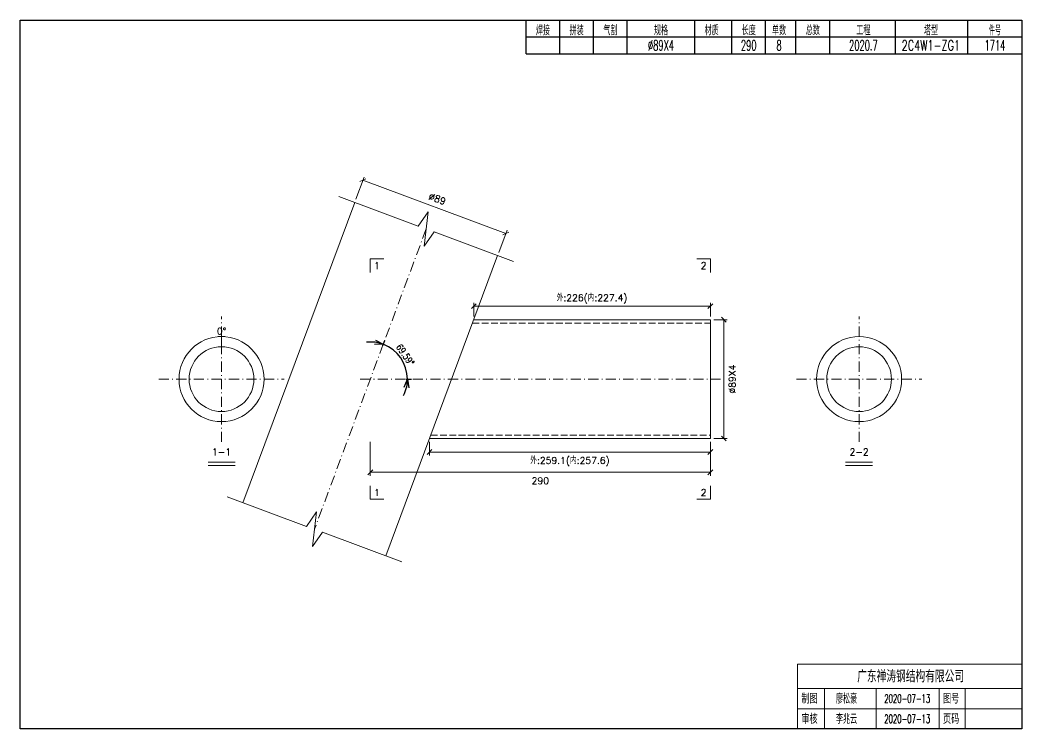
# Model space of a CAD drawing. Extents: x 154981 to 165753, y -86801 to -82885.
# Drawn here: x 158926.1 to 159223.1, y -83946.7 to -83736.7 of the extents above; entities that cross this region are included whole.
import ezdxf
from ezdxf.enums import TextEntityAlignment as Align

# ---------------------------------------------------------------- set-up
doc = ezdxf.new("R2010")
doc.units = 0
doc.header["$MEASUREMENT"] = 0
doc.linetypes.add('一点画线', pattern=[5.2, 3, -1, 0.2, -1])
doc.linetypes.add('虚线', pattern=[2.75, 2, -0.75])
doc.layers.get('0').update_dxf_attribs({"linetype": 'CONTINUOUS', "lineweight": 25})
doc.layers.get('Defpoints').update_dxf_attribs({"linetype": 'CONTINUOUS'})
doc.layers.add('4', color=7, linetype='CONTINUOUS', lineweight=25)
doc.layers.add('5', color=7, linetype='CONTINUOUS', lineweight=25)
doc.styles.add('DimFont', font='simplex.shx', dxfattribs={"width": 0.8, "bigfont": 'gbhzfs.shx'})
doc.styles.get("Standard").update_dxf_attribs({"font": 'simplex.shx', "width": 0.7, "height": 3, "bigfont": 'gbhzfs.shx'})
doc.dimstyles.new('DHDxfDimStyleOpen30', dxfattribs={"dimtxt": 2.5, "dimasz": 2.5, "dimexe": 1.25, "dimexo": 0.625, "dimtad": 2, "dimtxsty": 'DimFont', "dimblk": 'OPEN30', "dimblk1": 'OPEN30', "dimblk2": 'OPEN30', "dimcen": 2.5, "dimadec": 0, "dimazin": 0, "dimtfac": 1, "dimtmove": 0, "dimatfit": 3, "dimfxl": 0, "dimarcsym": 0})

# ---------------------------------------------------------------- blocks, each defined once
blk = doc.blocks.new('_OPEN30')
at = {"color": 0, "linetype": 'ByBlock', "lineweight": -2}
for p, q in [((-1, 0.27), (0, 0)), ((0, 0), (-1, -0.27)), ((0, 0), (-1, 0))]:
    blk.add_line(p, q, dxfattribs=at)
blk = doc.blocks.new('*D8')
at = {"layer": '5', "color": 136, "linetype": 'Continuous', "lineweight": -2}
for p, q in [((159033.65, -83833.08), (159034.21, -83831.56)), ((159040.57, -83843.04), (159042.19, -83843.04))]:
    blk.add_line(p, q, dxfattribs=at)
for start, end in [(82.637, 95.6869), (360, 69.587), (333.9001, 346.95)]:
    blk.add_arc((159029.94, -83843.04), 11, start, end, dxfattribs=at)
at = {"layer": 'Defpoints', "color": 0, "linetype": 'Continuous'}
for p in [(159033.43, -83833.66), (159040.05, -83838.7), (159029.94, -83843.04), (159039.94, -83843.04)]:
    blk.add_point(p, dxfattribs=at)
at = {"layer": '5', "color": 136, "linetype": 'Continuous', "lineweight": -2, "xscale": 2.5, "yscale": 2.5, "zscale": 2.5}
for p, rotation in [((159033.78, -83832.73), 346.111978844029), ((159040.94, -83843.04), 83.47502115584682)]:
    blk.add_blockref('_OPEN30', p, dxfattribs=dict(at, rotation=rotation))
at = {"layer": '5', "color": 136, "linetype": 'Continuous', "lineweight": 13, "insert": (159040.31, -83835.83), "char_height": 2, "attachment_point": 5, "rotation": 304.7935, "style": 'DimFont'}
blk.add_mtext('69.59%%d', dxfattribs=at)
blk = doc.blocks.new('CTDHK')
at = {"color": 0, "linetype": 'Continuous'}
for p, q in [((0, 210), (297, 210)), ((0, 0), (0, 210)), ((297, 210), (297, 0)), ((297, 0), (0, 0))]:
    blk.add_line(p, q, dxfattribs=at)

msp = doc.modelspace()

# ---------------------------------------------------------------- linework, layer by layer
at = {"layer": '4', "color": 1, "linetype": 'Continuous', "lineweight": 25}
for p, q in [((159076.11666, -83746.66733), (159076.11666, -83736.66733)), ((159086.11666, -83746.66733), (159086.11666, -83736.66733)), ((159096.11666, -83746.66733), (159096.11666, -83736.66733)), ((159106.11666, -83746.66733), (159106.11666, -83736.66733)), ((159126.11666, -83746.66733), (159126.11666, -83736.66733)), ((159137.11666, -83746.66733), (159137.11666, -83736.66733)), ((159147.11666, -83746.66733), (159147.11666, -83736.66733)), ((159156.11666, -83746.66733), (159156.11666, -83736.66733)), ((159166.11666, -83746.66733), (159166.11666, -83736.66733)), ((159185.61666, -83746.66733), (159185.61666, -83736.66733)), ((159207.11666, -83746.66733), (159207.11666, -83736.66733)), ((159076.11666, -83741.66733), (159223.11666, -83741.66733)), ((159076.11666, -83746.66733), (159223.11666, -83746.66733))]:
    msp.add_line(p, q, dxfattribs=at)
at = {"layer": '4', "color": 1, "linetype": 'Continuous', "lineweight": 18}
for p, q in [((159156.61666, -83927.46733), (159223.11666, -83927.46733)), ((159156.61666, -83946.66733), (159156.61666, -83927.46733)), ((159156.61666, -83934.66733), (159223.11666, -83934.66733)), ((159164.61666, -83946.66733), (159164.61666, -83934.66733)), ((159179.91666, -83946.66733), (159179.91666, -83934.66733)), ((159198.61666, -83946.66733), (159198.61666, -83934.66733)), ((159206.31666, -83946.66733), (159206.31666, -83934.66733)), ((159156.61666, -83940.66733), (159223.11666, -83940.66733))]:
    msp.add_line(p, q, dxfattribs=at)
msp.add_lwpolyline([(158926.11666, -83736.66733), (158926.11666, -83946.66733), (159223.11666, -83946.66733), (159223.11666, -83736.66733)], close=True, dxfattribs=at)
at = {"layer": '5', "color": 134, "linetype": 'Continuous', "lineweight": 13}
for p, q in [((159028.1058, -83783.17423), (159025.6643, -83789.73465)), ((159026.84768, -83784.52751), (159028.66634, -83783.69536)), ((159027.75701, -83784.11143), (159070.11858, -83799.8765)), ((159070.46737, -83798.9393), (159068.02587, -83805.49972)), ((159069.20925, -83800.29258), (159071.02791, -83799.46043)), ((159029.94191, -83807.43692), (159029.94191, -83811.43692)), ((159033.94191, -83807.43692), (159029.94191, -83807.43692)), ((159126.74191, -83807.43692), (159130.74191, -83807.43692)), ((159130.74191, -83807.43692), (159130.74191, -83811.43692)), ((159059.89904, -83822.14403), (159061.31325, -83820.72981)), ((159060.60615, -83820.43692), (159060.60615, -83824.43692)), ((159060.60615, -83821.43692), (159130.74191, -83821.43692)), ((159130.0348, -83822.14403), (159131.44902, -83820.72981)), ((159130.74191, -83820.43692), (159130.74191, -83824.43692)), ((159134.0348, -83824.72981), (159135.44902, -83826.14403)), ((159135.74191, -83825.43692), (159131.74191, -83825.43692)), ((159134.74191, -83825.43692), (159134.74191, -83860.63692)), ((159135.74191, -83860.63692), (159131.74191, -83860.63692)), ((159134.0348, -83859.92981), (159135.44902, -83861.34403)), ((159029.94191, -83871.63692), (159029.94191, -83861.63692)), ((159047.50629, -83865.63692), (159047.50629, -83861.63692)), ((159130.74191, -83871.63692), (159130.74191, -83861.63692)), ((159130.74191, -83865.63692), (159130.74191, -83861.63692)), ((159048.2134, -83863.92981), (159046.79918, -83865.34403)), ((159047.50629, -83864.63692), (159130.74191, -83864.63692)), ((159131.44902, -83863.92981), (159130.0348, -83865.34403)), ((158981.84191, -83867.63692), (158989.84191, -83867.63692)), ((158981.84191, -83868.63692), (158989.84191, -83868.63692)), ((159170.84191, -83867.63692), (159178.84191, -83867.63692)), ((159170.84191, -83868.63692), (159178.84191, -83868.63692)), ((159030.64902, -83869.92981), (159029.2348, -83871.34403)), ((159029.94191, -83870.63692), (159130.74191, -83870.63692)), ((159131.44902, -83869.92981), (159130.0348, -83871.34403)), ((159029.94191, -83878.63692), (159029.94191, -83874.63692)), ((159130.74191, -83878.63692), (159130.74191, -83874.63692)), ((159033.94191, -83878.63692), (159029.94191, -83878.63692)), ((159126.74191, -83878.63692), (159130.74191, -83878.63692))]:
    msp.add_line(p, q, dxfattribs=at)
at = {"layer": '5', "color": 7, "linetype": 'Continuous', "lineweight": 13}
for p, q in [((159020.62951, -83788.92793), (159044.1533, -83797.68243)), ((159025.31552, -83790.67185), (158992.20673, -83879.63692)), ((159044.1533, -83797.68243), (159047.06872, -83793.43239)), ((159047.06872, -83793.43239), (159045.92388, -83803.67638)), ((159045.92388, -83803.67638), (159048.83931, -83799.42635)), ((159048.83931, -83799.42635), (159072.3631, -83808.18085)), ((159067.67709, -83806.43692), (159034.5683, -83895.40199)), ((159060.60615, -83825.43692), (159130.74191, -83825.43692)), ((159130.74191, -83825.43692), (159130.74191, -83860.63692)), ((159047.50629, -83860.63692), (159130.74191, -83860.63692)), ((158987.52071, -83877.893), (159011.04451, -83886.64749)), ((159011.04451, -83886.64749), (159013.95993, -83882.39746)), ((159013.95993, -83882.39746), (159012.81509, -83892.64145)), ((159012.81509, -83892.64145), (159015.73052, -83888.39142)), ((159015.73052, -83888.39142), (159039.25431, -83897.14591))]:
    msp.add_line(p, q, dxfattribs=at)
at = {"layer": '5', "color": 7, "linetype": '一点画线', "lineweight": 13}
msp.add_line((159046.4963, -83798.55439), (159013.38751, -83887.51946), dxfattribs=at)
at = {"layer": '5', "color": 9, "linetype": '一点画线', "lineweight": 13}
for p, q in [((158985.84191, -83861.63692), (158985.84191, -83824.43692)), ((159174.84191, -83861.63692), (159174.84191, -83824.43692)), ((158967.24191, -83843.03692), (159004.44191, -83843.03692)), ((159156.24191, -83843.03692), (159193.44191, -83843.03692))]:
    msp.add_line(p, q, dxfattribs=at)
at = {"layer": '5', "color": 9, "linetype": '虚线', "lineweight": 13}
for p, q in [((159060.23399, -83826.43692), (159130.74191, -83826.43692)), ((159047.87845, -83859.63692), (159130.74191, -83859.63692))]:
    msp.add_line(p, q, dxfattribs=at)
at = {"layer": '5', "color": 1, "linetype": 'Continuous', "lineweight": 13}
for p, q in [((158986.84191, -83830.43692), (158984.84191, -83830.43692)), ((158985.84191, -83833.43692), (158985.84191, -83830.43692)), ((158984.84191, -83833.43692), (158986.84191, -83833.43692))]:
    msp.add_line(p, q, dxfattribs=at)
at = {"layer": '5', "color": 1, "linetype": '一点画线', "lineweight": 13}
msp.add_line((159026.94191, -83843.03692), (159133.74191, -83843.03692), dxfattribs=at)
at = {"layer": '5', "color": 7, "linetype": 'Continuous', "lineweight": 13}
for centre, radius in [((158985.84191, -83843.03692), 12.6), ((159174.84191, -83843.03692), 12.6), ((158985.84191, -83843.03692), 9.6), ((159174.84191, -83843.03692), 9.6)]:
    msp.add_circle(centre, radius, dxfattribs=at)

# ---------------------------------------------------------------- block references
at = {"color": 2, "linetype": 'Continuous'}
msp.add_blockref('CTDHK', (158926.11666, -83946.66733), dxfattribs=at)

# ---------------------------------------------------------------- texts
at = {"layer": '4', "color": 1, "linetype": 'Continuous', "lineweight": 25}
for s, width, p in [('焊接', 0.7, (159081.11666, -83739.66733)), ('拼装', 0.7, (159091.11666, -83739.66733)), ('气割', 0.7, (159101.11666, -83739.66733)), ('规格', 0.7, (159116.11666, -83739.66733)), ('材质', 0.7, (159131.11666, -83739.66733)), ('长度', 0.7, (159142.11666, -83739.66733)), ('单数', 0.7, (159151.11666, -83739.66733)), ('总数', 0.7, (159161.11666, -83739.66733)), ('工程', 0.7, (159176.11666, -83739.66733)), ('塔型', 0.7, (159196.11666, -83739.66733)), ('件号', 0.6, (159215.11666, -83739.66733)), ('%%c89X4', 0.6, (159116.11666, -83744.16733)), ('290', 0.6, (159142.11666, -83744.16733)), ('8', 0.6, (159151.11666, -83744.16733)), ('2020.7', 0.6, (159176.11666, -83744.16733)), ('2C4W1-ZG1', 0.7, (159196.11666, -83744.16733)), ('1714', 0.6, (159215.11666, -83744.16733))]:
    msp.add_text(s, height=3, dxfattribs=dict(at, width=width)).set_placement(p, align=Align.MIDDLE_CENTER)
at = {"layer": '4', "color": 1, "linetype": 'Continuous', "lineweight": 13}
msp.add_text('广东禅涛钢结构有限公司', height=3.6, dxfattribs=at).set_placement((159190.11666, -83931.06733), align=Align.MIDDLE_CENTER)
for s, height, width, p in [('制图', 3, 0.8, (159160.11666, -83937.66733)), ('廖松豪', 3, 0.7, (159171.11666, -83937.66733)), ('2020-07-13', 2.5, 0.6, (159189.11666, -83937.66733)), ('图号', 3, 0.8, (159202.11666, -83937.66733)), ('审核', 3, 0.8, (159160.11666, -83943.66733)), ('李兆云', 3, 0.7, (159171.11666, -83943.66733)), ('2020-07-13', 2.5, 0.6, (159189.11666, -83943.66733)), ('页码', 3, 0.8, (159202.11666, -83943.66733))]:
    msp.add_text(s, height=height, dxfattribs=dict(at, width=width)).set_placement(p, align=Align.MIDDLE_CENTER)
at = {"layer": '5', "color": 134, "linetype": 'Continuous', "lineweight": 13}
for s, rotation, p in [('%%c89', 340, (159049.80976, -83789.65096)), ('%%c89X4', 90, (159137.24191, -83843.03692))]:
    msp.add_text(s, height=2, rotation=rotation, dxfattribs=at).set_placement(p, align=Align.MIDDLE_CENTER)
for s, p in [('1', (159031.94191, -83809.43692)), ('2', (159128.74191, -83809.43692)), ('外:226(内:227.4)', (159095.67403, -83818.93692)), ('1-1', (158985.84191, -83864.63692)), ('2-2', (159174.84191, -83864.63692)), ('外:259.1(内:257.6)', (159089.1241, -83867.13692)), ('290', (159080.34191, -83873.13692)), ('1', (159031.94191, -83876.63692)), ('2', (159128.74191, -83876.63692))]:
    msp.add_text(s, height=2, dxfattribs=at).set_placement(p, align=Align.MIDDLE_CENTER)
at = {"layer": '5', "color": 1, "linetype": 'Continuous', "lineweight": 13}
msp.add_text('0%%d', height=2, dxfattribs=at).set_placement((158985.84191, -83830.43692), align=Align.BOTTOM_CENTER)

# ---------------------------------------------------------------- dimensions: what is measured, and where the dimension line sits
at = {"layer": '5', "color": 7, "linetype": 'Continuous', "lineweight": 13}
dim = msp.add_angular_dim_3p(base=(159040.05273, -83838.70433), center=(159029.94191, -83843.03692), p1=(159039.94191, -83843.03692), p2=(159033.42976, -83833.66489), text='69.59%%d', dimstyle='DHDxfDimStyleOpen30', override={"dimtxt": 2, "dimclrd": 136, "dimclre": 136, "dimclrt": 136, "dimtmove": 0}, dxfattribs=at)
dim.commit()
dim.dimension.update_dxf_attribs({"geometry": '*D8', "text_midpoint": (159038.97526, -83836.7601), "dimtype": 165})

doc.saveas('drawing.dxf')
